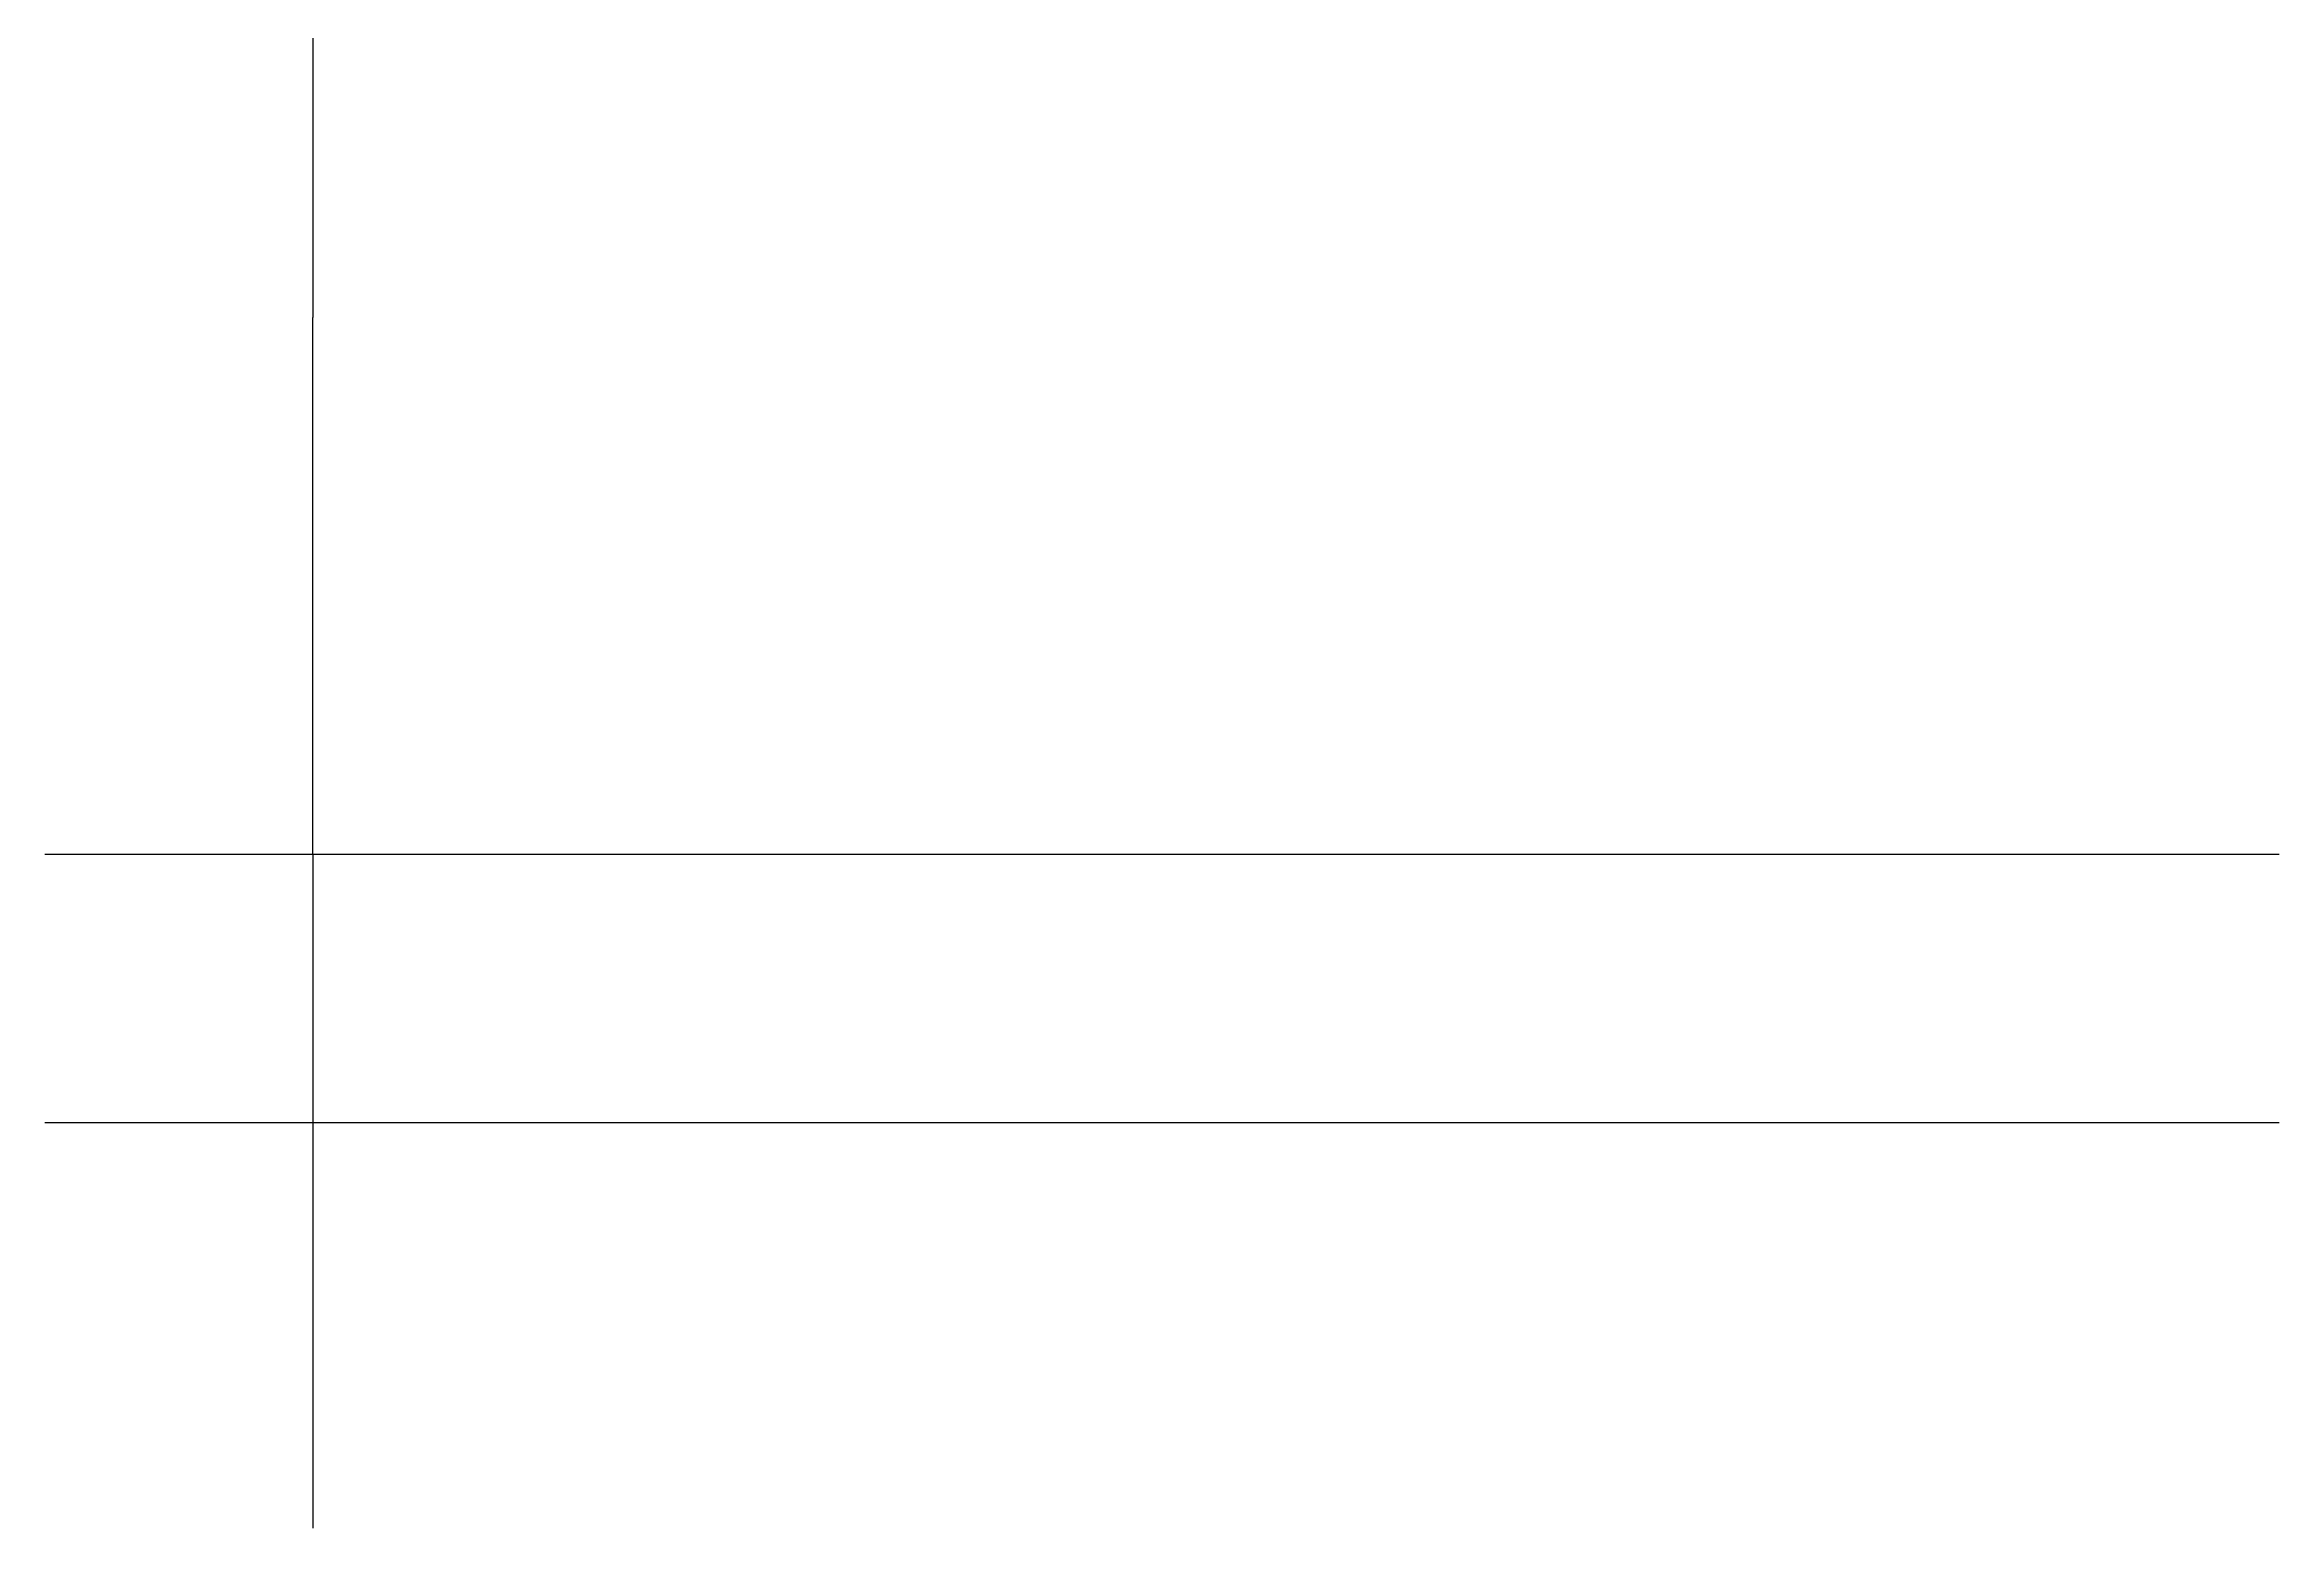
# Model space of a CAD drawing. Header units: metres. Extents: x 338339 to 1133840, y -479113 to 96125.
# Drawn here: x 391186 to 393686, y -210315 to -208656 of the extents above; entities that cross this region are included whole.
import ezdxf

# ---------------------------------------------------------------- set-up
doc = ezdxf.new("R2010")
doc.units = ezdxf.units.M
doc.layers.add('AXIS', color=3, linetype='Continuous')
doc.layers.add('PUB_DIM', color=3, linetype='Continuous')
doc.dimstyles.get("Standard").update_dxf_attribs({"dimtxt": 2.5, "dimasz": 2.5, "dimexe": 1.25, "dimexo": 0.625, "dimtad": 1, "dimcen": 2.5, "dimazin": 3, "dimtfac": 1, "dimtmove": 0, "dimatfit": 3})

# ---------------------------------------------------------------- blocks, each defined once
blk = doc.blocks.new('*D277')
for p, q in [((391486.2, -208361.05), (391486.2, -208961.05)), ((391485.95, -208961.05), (391485.7, -208961.05)), ((391486.2, -209561.05), (391486.2, -208961.05)), ((391486.2, -208961.05), (391486.2, -208961.05)), ((391486.45, -208961.05), (391486.7, -208961.05))]:
    blk.add_line(p, q)
at = {"layer": 'Defpoints'}
for p in [(391486.2, -208361.05), (391486.2, -208961.05), (391486.2, -209561.05)]:
    blk.add_point(p, dxfattribs=at)
at = {"layer": 'PUB_DIM', "insert": (391486.2, -208959.925), "char_height": 1, "attachment_point": 5}
blk.add_mtext('0', dxfattribs=at)
blk = doc.blocks.new('*D278')
for p, q in [((391486.2, -209561.05), (391486.2, -210314.94)), ((391486.2, -209861.05), (391486.2, -210314.94)), ((391485.95, -210314.94), (391485.7, -210314.94)), ((391486.2, -210314.94), (391486.2, -210314.94)), ((391486.45, -210314.94), (391486.7, -210314.94))]:
    blk.add_line(p, q)
at = {"layer": 'Defpoints'}
for p in [(391486.2, -209561.05), (391486.2, -209861.05), (391486.2, -210314.94)]:
    blk.add_point(p, dxfattribs=at)
at = {"layer": 'PUB_DIM', "insert": (391486.2, -210313.815), "char_height": 1, "attachment_point": 5}
blk.add_mtext('0', dxfattribs=at)

msp = doc.modelspace()

# ---------------------------------------------------------------- linework, layer by layer
at = {"layer": 'AXIS'}
for p, q in [((391186.2, -209561.05), (393686.2, -209561.05)), ((391186.2, -209861.05), (393686.2, -209861.05))]:
    msp.add_line(p, q, dxfattribs=at)

# ---------------------------------------------------------------- dimensions: what is measured, and where the dimension line sits
at = {"layer": 'PUB_DIM'}
for base, p1, p2, picture, middle in [((391486.2, -208961.05), (391486.2, -208361.05), (391486.2, -209561.05), '*D277', (391486.2, -208959.925)), ((391486.2, -210314.94), (391486.2, -209561.05), (391486.2, -209861.05), '*D278', (391486.2, -210313.815))]:
    dim = msp.add_linear_dim(base=base, p1=p1, p2=p2, dimstyle='Standard', dxfattribs=at)
    dim.commit()
    dim.dimension.update_dxf_attribs({"geometry": picture, "text_midpoint": middle})

doc.saveas('drawing.dxf')
